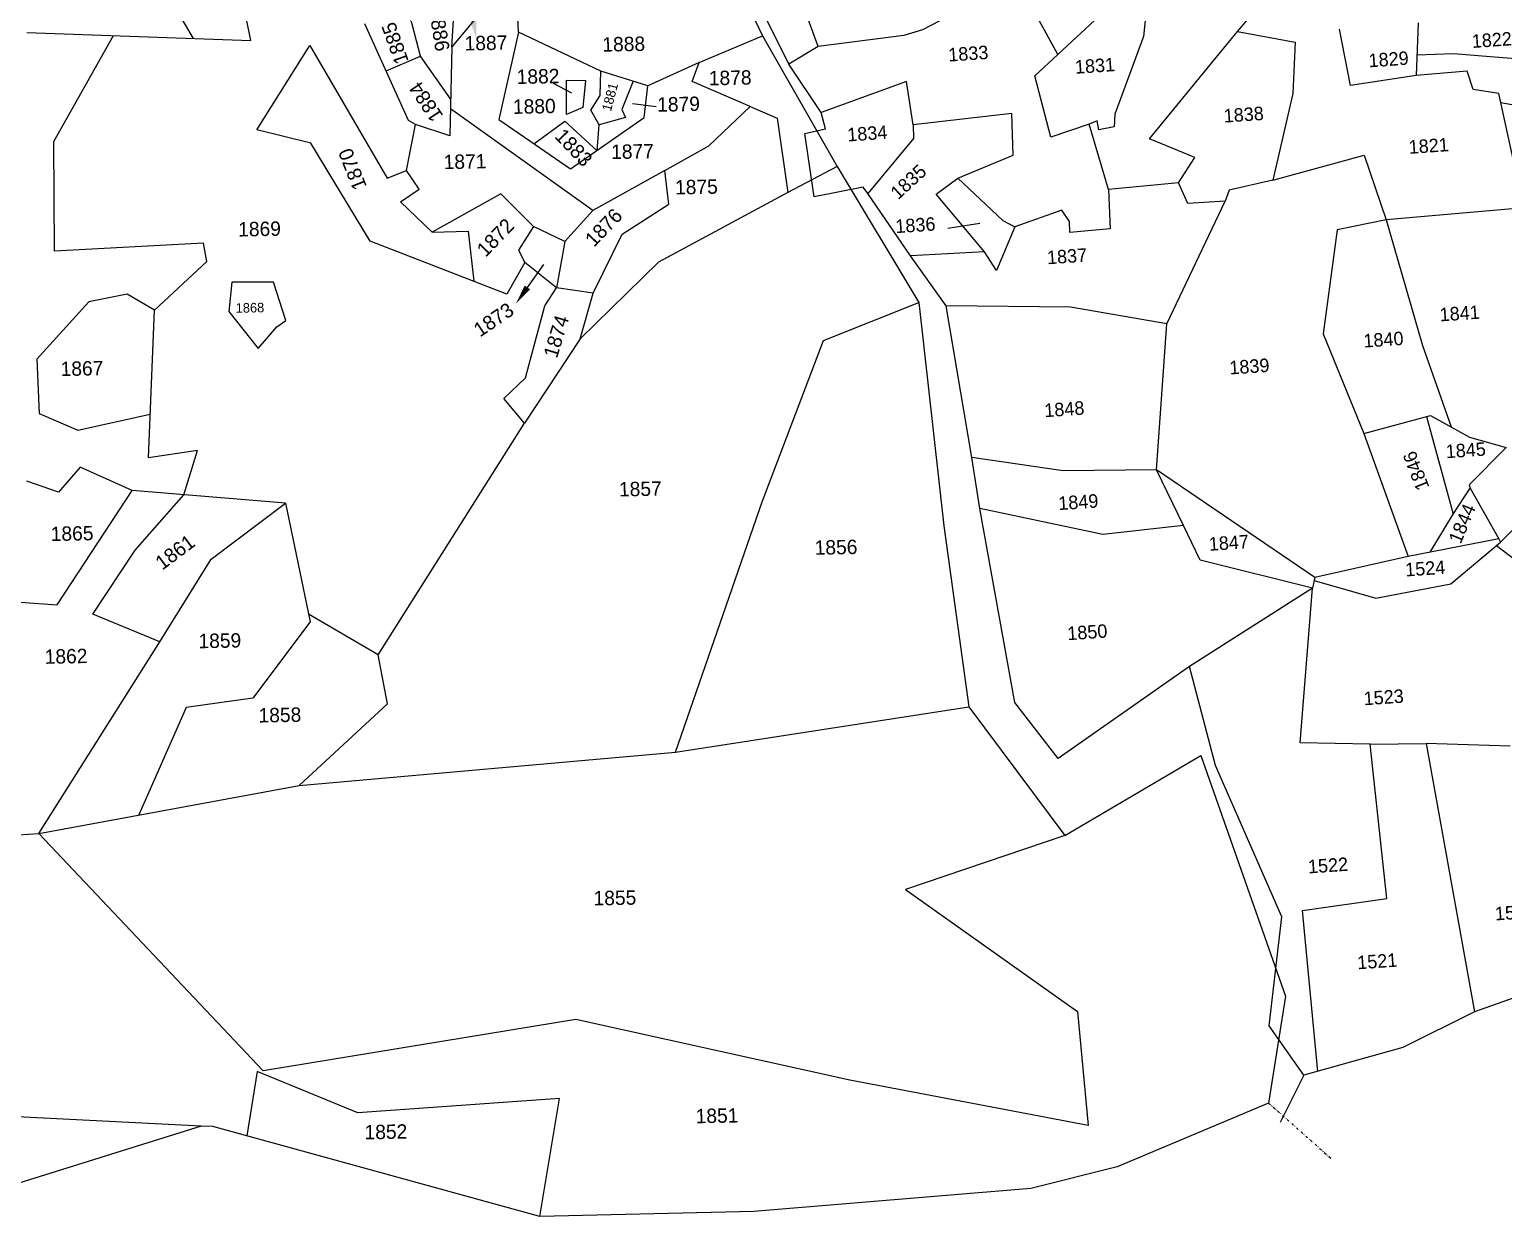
# Model space of a CAD drawing. Header units: metres. Extents: x 300459 to 305009, y 1966084 to 1969313.
# Drawn here: x 302370 to 303307, y 1966179 to 1966939 of the extents above; entities that cross this region are included whole.
import ezdxf

# ---------------------------------------------------------------- set-up
doc = ezdxf.new("R2010")
doc.units = ezdxf.units.M
doc.header["$LTSCALE"] = 0.3
doc.linetypes.add('DIVIDE', pattern=[1.25, 0.5, -0.25, 0, -0.25, 0, -0.25])
doc.layers.get('0').update_dxf_attribs({"linetype": 'CONTINUOUS'})
for name, color, linetype in [('POLY_PARCEL', 6, 'CONTINUOUS'), ('TEXT_PARCEL', 7, 'CONTINUOUS'), ('V_BOUND_LINE', 7, 'CONTINUOUS'), ('V_DIVIDE_LINE', 7, 'DIVIDE')]:
    doc.layers.add(name, color=color, linetype=linetype)
doc.styles.add('TEXT_MAP', font='KRDEV050.TTF')

# ---------------------------------------------------------------- blocks, each defined once
blk = doc.blocks.new('123')
for p, q in [((302703.11, 1966905.29), (302714.74, 1966899.15)), ((302768.67, 1966890.1), (302753.46, 1966892.12)), ((302954.08, 1966812.95), (302974.39, 1966816.24)), ((302686.7, 1966775.34), (302697.11, 1966790.02))]:
    blk.add_line(p, q)
for points in [[(302654.21, 1966946.38), (302654.21, 1966933.52), (302650.04, 1966945.69)], [(302688.42, 1966774.11), (302679.36, 1966764.98), (302684.97, 1966776.56)]]:
    blk.add_solid(points)
at = {"layer": 'POLY_PARCEL'}
for p, q in [((302510.77, 1966932.43), (302501.2, 1966979.4)), ((302679.13, 1966976.79), (302638.71, 1966928.4)), ((302681.11, 1966937.63), (302679.13, 1966976.79)), ((303082.98, 1966978.02), (303078.58, 1966934.95)), ((303138.35, 1966938.09), (303169.56, 1966975.13)), ((302474.23, 1966933.74), (302456.34, 1966964.54)), ((302991.68, 1966967.18), (302938.05, 1966939.25)), ((302638.71, 1966928.4), (302640.57, 1966958.82)), ((302871.64, 1966928.46), (302861.38, 1966956.25)), ((302618.67, 1966922.42), (302610.82, 1966952.44)), ((302852.9, 1966917.24), (302836.81, 1966949.65)), ((303024.14, 1966923.49), (303009.7, 1966949.83)), ((303050.58, 1966948), (303024.14, 1966923.49)), ((302368.42, 1966937.53), (302510.77, 1966932.43)), ((302611.17, 1966881.55), (302583.29, 1966942.91)), ((302681.11, 1966937.63), (302668.45, 1966882.03)), ((302733.42, 1966912.89), (302681.11, 1966937.63)), ((302938.05, 1966939.25), (302926.08, 1966935.52)), ((303082.34, 1966869.76), (303138.35, 1966938.09)), ((303138.35, 1966938.09), (303175.02, 1966931.23)), ((303210.13, 1966903.73), (303203.1, 1966939.5)), ((303253.11, 1966943.58), (303252, 1966910.18)), ((302385.59, 1966868.23), (302423.51, 1966935.55)), ((302514.61, 1966875.49), (302548.34, 1966929.15)), ((302548.34, 1966929.15), (302597.47, 1966844.73)), ((302638.71, 1966928.4), (302637.28, 1966871.78)), ((302795.95, 1966918.44), (302836.22, 1966935.38)), ((302871.64, 1966928.46), (302852.9, 1966917.24)), ((302926.08, 1966935.52), (302871.64, 1966928.46)), ((303078.58, 1966934.95), (303060.33, 1966885.56)), ((303175.02, 1966931.23), (303173.57, 1966898.66)), ((302596.83, 1966913.1), (302618.67, 1966922.42)), ((302637.88, 1966895.34), (302618.67, 1966922.42)), ((302795.95, 1966918.44), (302763.21, 1966903.63)), ((302791.47, 1966906.35), (302795.95, 1966918.44)), ((303009.36, 1966909.86), (303024.14, 1966923.49)), ((303275.7, 1966923.92), (303252.43, 1966923.15)), ((303337.62, 1966918.81), (303275.7, 1966923.92)), ((302732.87, 1966897.29), (302733.42, 1966912.89)), ((302763.21, 1966903.63), (302733.42, 1966912.89)), ((302873.56, 1966886.55), (302852.9, 1966917.24)), ((303019.63, 1966870.82), (303009.36, 1966909.86)), ((303252, 1966910.18), (303210.13, 1966903.73)), ((303284.45, 1966912.85), (303252, 1966910.18)), ((303288.24, 1966901.3), (303284.45, 1966912.85)), ((302711.66, 1966885.28), (302711.65, 1966907.15)), ((302711.65, 1966907.15), (302723.67, 1966906.96)), ((302723.67, 1966906.96), (302721.87, 1966889.78)), ((302753.93, 1966906.52), (302746.78, 1966888.56)), ((302761.05, 1966883.44), (302763.21, 1966903.63)), ((302828.27, 1966890.37), (302791.47, 1966906.35)), ((302927.9, 1966906.36), (302873.56, 1966886.55)), ((302932.14, 1966878.73), (302927.9, 1966906.36)), ((303173.57, 1966898.66), (303160.71, 1966843.52)), ((303304.53, 1966898.58), (303288.24, 1966901.3)), ((302721.87, 1966889.78), (302711.66, 1966885.28)), ((302727.05, 1966888.17), (302732.87, 1966897.29)), ((302802.17, 1966865.41), (302828.27, 1966890.37)), ((302828.27, 1966890.37), (302845.58, 1966883)), ((303320.38, 1966825.92), (303304.53, 1966898.58)), ((303305.75, 1966893), (303331.9, 1966888.08)), ((302615.48, 1966878.91), (302611.17, 1966881.55)), ((302728.31, 1966824.22), (302637.72, 1966888.9)), ((302668.45, 1966882.03), (302714.08, 1966850.77)), ((302690.83, 1966866.7), (302710.47, 1966881.13)), ((302710.47, 1966881.13), (302731.08, 1966862.23)), ((302714.08, 1966850.77), (302761.05, 1966883.44)), ((302732.39, 1966878.84), (302727.05, 1966888.17)), ((302749.03, 1966883.47), (302732.39, 1966878.84)), ((302746.78, 1966888.56), (302749.03, 1966883.47)), ((302845.58, 1966883), (302852.24, 1966835.76)), ((302876.38, 1966876.2), (302873.56, 1966886.55)), ((302994.71, 1966885.97), (302932.14, 1966878.73)), ((302995.57, 1966859.46), (302994.71, 1966885.97)), ((303049.09, 1966881.23), (303043.9, 1966879.09)), ((303050.2, 1966875.47), (303049.09, 1966881.23)), ((303060.33, 1966885.56), (303059.9, 1966877.42)), ((302549.05, 1966867.09), (302514.61, 1966875.49)), ((302609.84, 1966849.74), (302615.48, 1966878.91)), ((302637.28, 1966871.78), (302615.48, 1966878.91)), ((302731.08, 1966862.23), (302732.39, 1966878.84)), ((302863.22, 1966873.18), (302876.38, 1966876.2)), ((302869.05, 1966833.02), (302863.22, 1966873.18)), ((302932.14, 1966878.73), (302932.16, 1966870.01)), ((303043.9, 1966879.09), (303019.63, 1966870.82)), ((303056.26, 1966837.6), (303043.9, 1966879.09)), ((303059.9, 1966877.42), (303050.2, 1966875.47)), ((302385.86, 1966798.39), (302385.59, 1966868.23)), ((302586.73, 1966804.71), (302549.05, 1966867.09)), ((302774.05, 1966849.64), (302802.17, 1966865.41)), ((302932.16, 1966870.01), (302903.23, 1966835.01)), ((303111.17, 1966858), (303082.34, 1966869.76)), ((302883.72, 1966852.23), (302852.24, 1966835.76)), ((302960.52, 1966844.79), (302995.57, 1966859.46)), ((303100.8, 1966841.92), (303111.17, 1966858)), ((303160.71, 1966843.52), (303218.88, 1966859.51)), ((303218.88, 1966859.51), (303232.85, 1966818.32)), ((302597.47, 1966844.73), (302609.84, 1966849.74)), ((302617.87, 1966837.74), (302609.84, 1966849.74)), ((302774.05, 1966849.64), (302728.31, 1966824.22)), ((302776.67, 1966828.38), (302774.05, 1966849.64)), ((302946.73, 1966834.69), (302960.52, 1966844.79)), ((302960.52, 1966844.79), (302989.13, 1966817.91)), ((303160.71, 1966843.52), (303133.07, 1966837.2)), ((302606, 1966829.85), (302617.87, 1966837.74)), ((302669.89, 1966834.96), (302626.08, 1966810.58)), ((302690.54, 1966814.07), (302669.89, 1966834.96)), ((302852.24, 1966835.76), (302770.13, 1966791.3)), ((302900.3, 1966839.17), (302869.05, 1966833.02)), ((302903.23, 1966835.01), (302900.3, 1966839.17)), ((302930.36, 1966795.44), (302903.23, 1966835.01)), ((302977.3, 1966798.08), (302946.73, 1966834.69)), ((303100.8, 1966841.92), (303056.26, 1966837.6)), ((303056.26, 1966837.6), (303057.42, 1966812.54)), ((303106.7, 1966828.79), (303100.8, 1966841.92)), ((303133.07, 1966837.2), (303130.53, 1966830.2)), ((302626.08, 1966810.58), (302606, 1966829.85)), ((302728.31, 1966824.22), (302710.42, 1966804.63)), ((302746.97, 1966809.2), (302776.67, 1966828.38)), ((303026.51, 1966824.56), (302996.79, 1966813.78)), ((303031.48, 1966817.34), (303026.51, 1966824.56)), ((303093.42, 1966752.2), (303130.53, 1966830.2)), ((303130.53, 1966830.2), (303106.7, 1966828.79)), ((303320.38, 1966825.92), (303232.85, 1966818.32)), ((302989.13, 1966817.91), (302996.79, 1966813.78)), ((303031.65, 1966810.26), (303031.48, 1966817.34)), ((303232.85, 1966818.32), (303201.79, 1966812.05)), ((303232.85, 1966818.32), (303256.01, 1966738.34)), ((302626.08, 1966810.58), (302649.04, 1966811.05)), ((302649.04, 1966811.05), (302652.58, 1966779.28)), ((302690.54, 1966814.07), (302681, 1966799.12)), ((302710.42, 1966804.63), (302690.54, 1966814.07)), ((302728.59, 1966771.67), (302746.97, 1966809.2)), ((302996.79, 1966813.78), (302985.09, 1966786.02)), ((303057.42, 1966812.54), (303031.65, 1966810.26)), ((303201.79, 1966812.05), (303192.83, 1966745.79)), ((302480.6, 1966803.53), (302385.86, 1966798.39)), ((302482.74, 1966791.78), (302480.6, 1966803.53)), ((302673.62, 1966771.15), (302586.73, 1966804.71)), ((302681, 1966799.12), (302684.99, 1966791.18)), ((302710.42, 1966804.63), (302705.13, 1966775)), ((302977.3, 1966798.08), (302930.36, 1966795.44)), ((302985.09, 1966786.02), (302977.3, 1966798.08)), ((302449.47, 1966760.85), (302482.74, 1966791.78)), ((302684.99, 1966791.18), (302673.62, 1966771.15)), ((302705.13, 1966775), (302684.99, 1966791.18)), ((302770.13, 1966791.3), (302720.3, 1966742.68)), ((302952.93, 1966763.55), (302930.36, 1966795.44)), ((302498.62, 1966778.78), (302496.72, 1966760.09)), ((302525.29, 1966778.74), (302498.62, 1966778.78)), ((302533.02, 1966754.35), (302525.29, 1966778.74)), ((302432.12, 1966770.96), (302407.84, 1966766.1)), ((302449.47, 1966760.85), (302432.12, 1966770.96)), ((302697.87, 1966763.62), (302705.13, 1966775)), ((302728.59, 1966771.67), (302705.13, 1966775)), ((302720.3, 1966742.68), (302728.59, 1966771.67)), ((302407.84, 1966766.1), (302374.67, 1966729.65)), ((302445.65, 1966666.94), (302449.47, 1966760.85)), ((302496.72, 1966760.09), (302515.48, 1966736.49)), ((302685.4, 1966717.89), (302697.87, 1966763.62)), ((302875.02, 1966741.56), (302935.7, 1966765.85)), ((303032.15, 1966762.7), (302952.93, 1966763.55)), ((302969.33, 1966667.26), (302952.93, 1966763.55)), ((303093.42, 1966752.2), (303032.15, 1966762.7)), ((302515.48, 1966736.49), (302527.39, 1966750.24)), ((302527.39, 1966750.24), (302533.02, 1966754.35)), ((303086.85, 1966659.25), (303093.42, 1966752.2)), ((302720.3, 1966742.68), (302684.92, 1966688.98)), ((302836, 1966638.89), (302875.02, 1966741.56)), ((303192.83, 1966745.79), (303218.72, 1966682.51)), ((303256.01, 1966738.34), (303274.12, 1966686.61)), ((302374.67, 1966729.65), (302376.13, 1966695.23)), ((302671.74, 1966704.77), (302685.4, 1966717.89)), ((302684.92, 1966688.98), (302671.74, 1966704.77)), ((302376.13, 1966695.23), (302400.73, 1966684.5)), ((302400.73, 1966684.5), (302446.78, 1966694.74)), ((303218.72, 1966682.51), (303260.97, 1966693.97)), ((303258.44, 1966693.29), (303275.42, 1966631.21)), ((303260.97, 1966693.97), (303285.87, 1966680.03)), ((302591.79, 1966541.62), (302684.92, 1966688.98)), ((303218.72, 1966682.51), (303246.79, 1966604.29)), ((303285.87, 1966680.03), (303309.26, 1966673.53)), ((303372.16, 1966680.87), (303305.58, 1966613.33)), ((302476.79, 1966671.57), (302445.65, 1966666.94)), ((302468.15, 1966643.5), (302476.79, 1966671.57)), ((303027.51, 1966658.64), (302969.33, 1966667.26)), ((302974.5, 1966634.7), (302969.33, 1966667.26)), ((303309.26, 1966673.53), (303285.61, 1966649.83)), ((302402.34, 1966661.12), (302388.57, 1966645.05)), ((302435.4, 1966646.18), (302402.34, 1966661.12)), ((303086.85, 1966659.25), (303027.51, 1966658.64)), ((303187.44, 1966590.93), (303086.85, 1966659.25)), ((303103.89, 1966624), (303086.85, 1966659.25)), ((302388.57, 1966645.05), (302368.24, 1966652.06)), ((302387.73, 1966573.47), (302435.4, 1966646.18)), ((302532.9, 1966638.2), (302435.4, 1966646.18)), ((303275.42, 1966631.21), (303286.29, 1966647.61)), ((303285.61, 1966649.83), (303286.29, 1966647.61)), ((303286.29, 1966647.61), (303304.53, 1966615.41)), ((302437.31, 1966608.35), (302468.15, 1966643.5)), ((302485.52, 1966602.43), (302532.9, 1966638.2)), ((302532.9, 1966638.2), (302548.57, 1966562.72)), ((302780.81, 1966479.77), (302836, 1966638.89)), ((303052.61, 1966618.3), (302974.5, 1966634.7)), ((302996.73, 1966511.39), (302974.5, 1966634.7)), ((303260.85, 1966606.99), (303275.42, 1966631.21)), ((303103.89, 1966624), (303052.61, 1966618.3)), ((303114.49, 1966601.83), (303103.89, 1966624)), ((302410.33, 1966567.46), (302437.31, 1966608.35)), ((303304.53, 1966615.41), (303246.79, 1966604.29)), ((303273.93, 1966586.8), (303305.58, 1966613.33)), ((303303, 1966611.17), (303381.88, 1966550.69)), ((303304.53, 1966615.41), (303305.58, 1966613.33)), ((302452.99, 1966550.01), (302485.52, 1966602.43)), ((303186.06, 1966584.03), (303114.49, 1966601.83)), ((303246.79, 1966604.29), (303187.44, 1966590.93)), ((303187.44, 1966590.93), (303186.06, 1966584.03)), ((303186.06, 1966584.03), (303107.68, 1966534.19)), ((303178.21, 1966485.81), (303186.06, 1966584.03)), ((303187.14, 1966589.03), (303226.39, 1966577.81)), ((303226.39, 1966577.81), (303273.93, 1966586.8)), ((302332.42, 1966577.49), (302387.73, 1966573.47)), ((302452.99, 1966550.01), (302410.33, 1966567.46)), ((302548.57, 1966562.72), (302512.06, 1966514.1)), ((302591.79, 1966541.62), (302547.56, 1966567.58)), ((302375.88, 1966428.13), (302452.99, 1966550.01)), ((302597.75, 1966510.53), (302591.79, 1966541.62)), ((303107.68, 1966534.19), (303024.21, 1966475.67)), ((303124.37, 1966471.37), (303107.68, 1966534.19)), ((302469.75, 1966508.12), (302439.56, 1966439.88)), ((302512.06, 1966514.1), (302469.75, 1966508.12)), ((302541.47, 1966458.68), (302597.75, 1966510.53)), ((302780.81, 1966479.77), (302967.36, 1966508.52)), ((303024.21, 1966475.67), (302996.73, 1966511.39)), ((302541.47, 1966458.68), (302780.81, 1966479.77)), ((303222.72, 1966484.81), (303178.21, 1966485.81)), ((303222.72, 1966484.81), (303258.39, 1966485.34)), ((303233.39, 1966386.66), (303222.72, 1966484.81)), ((303258.39, 1966485.34), (303288.97, 1966314.62)), ((303311.74, 1966483.56), (303258.39, 1966485.34)), ((303166.54, 1966375.09), (303124.37, 1966471.37)), ((302375.88, 1966428.13), (302541.47, 1966458.68)), ((302213.82, 1966417.4), (302375.88, 1966428.13)), ((302518.62, 1966277.13), (302375.88, 1966428.13)), ((303028.4, 1966426.83), (302927.21, 1966392.45)), ((302927.21, 1966392.45), (303036.63, 1966314.97)), ((303179.58, 1966379.06), (303233.39, 1966386.66)), ((303158.43, 1966305.83), (303166.54, 1966375.09)), ((303189.4, 1966276.8), (303179.58, 1966379.06)), ((303335.46, 1966331.2), (303288.97, 1966314.62)), ((302717.41, 1966309.76), (302518.62, 1966277.13)), ((302891.82, 1966271.24), (302717.41, 1966309.76)), ((303036.63, 1966314.97), (303043.4, 1966242.32)), ((303288.97, 1966314.62), (303243.38, 1966292.01)), ((303180.55, 1966274.31), (303158.43, 1966305.83)), ((303243.38, 1966292.01), (303180.55, 1966274.31)), ((302514.73, 1966276.81), (302508.32, 1966235.75)), ((302578.87, 1966250.51), (302514.73, 1966276.81)), ((303043.4, 1966242.32), (302891.82, 1966271.24)), ((303180.55, 1966274.31), (303165.38, 1966244.24)), ((302707.05, 1966259.57), (302578.87, 1966250.51)), ((302694.58, 1966184.4), (302707.05, 1966259.57)), ((302479.2, 1966241.9), (302324.99, 1966249.65))]:
    blk.add_line(p, q, dxfattribs=at)
at = {"layer": 'V_BOUND_LINE'}
for p, q in [((302818.85, 1966971.82), (302836.22, 1966935.38)), ((302836.22, 1966935.38), (302883.72, 1966852.23)), ((302883.72, 1966852.23), (302935.7, 1966765.85)), ((302935.7, 1966765.85), (302951.46, 1966623.67)), ((302951.46, 1966623.67), (302967.36, 1966508.52)), ((302967.36, 1966508.52), (303028.4, 1966426.83)), ((303028.4, 1966426.83), (303114.94, 1966477.59)), ((303114.94, 1966477.59), (303168.94, 1966324.54)), ((303168.94, 1966324.54), (303158.09, 1966256.67)), ((303158.09, 1966256.67), (303061.85, 1966216.06)), ((302479.2, 1966241.9), (302279.27, 1966179.4)), ((302486.58, 1966241.75), (302479.2, 1966241.9)), ((302694.58, 1966184.4), (302486.58, 1966241.75)), ((303061.85, 1966216.06), (303006.81, 1966202.23)), ((303006.81, 1966202.23), (302830.62, 1966187.65)), ((302830.62, 1966187.65), (302694.58, 1966184.4))]:
    blk.add_line(p, q, dxfattribs=at)
at = {"layer": 'V_DIVIDE_LINE', "ltscale": 10}
blk.add_line((303158.09, 1966256.67), (303198, 1966221.2), dxfattribs=at)
at = {"layer": 'TEXT_PARCEL', "style": 'TEXT_MAP'}
for s, height, rotation, p in [('1886', 9.137, 279.07005, (302624.07, 1966951.81)), ('1885', 9.137, 109.60528, (302611.36, 1966919.28)), ('1822', 8.577, 3.95518, (303287.61, 1966927.59)), ('1887', 9.137, 1.15685, (302646.83, 1966925.98)), ('1888', 9.137, 1.15685, (302734.45, 1966925.27)), ('1833', 8.577, 3.95518, (302954.65, 1966918.94)), ('1831', 8.577, 3.95518, (303035.23, 1966911.19)), ('1829', 8.577, 3.95518, (303221.97, 1966915.28)), ('1882', 9.137, 1.15685, (302679.97, 1966904.72)), ('1878', 9.137, 1.15685, (302802.15, 1966903.83)), ('1884', 9.137, 123.64818, (302633.52, 1966884.57)), ('1881', 6.092, 75.19967, (302739.81, 1966886.92)), ('1880', 9.137, 1.15685, (302677.58, 1966885.67)), ('1879', 9.137, 1.15685, (302769.31, 1966887.08)), ('1838', 8.577, 3.95518, (303129.83, 1966880.14)), ('1883', 9.137, 313.68947, (302703.48, 1966871)), ('1834', 8.577, 3.95518, (302890.4, 1966868.13)), ('1870', 9.137, 111.72755, (302584.7, 1966839.56)), ('1877', 9.137, 1.15685, (302740.03, 1966856.96)), ('1821', 8.577, 3.95518, (303247.49, 1966860.25)), ('1871', 9.137, 1.15685, (302633.51, 1966850.53)), ('1835', 8.577, 42.5834, (302922.48, 1966830.74)), ('1875', 9.137, 1.15685, (302780.69, 1966834.43)), ('1876', 9.137, 46.1346, (302729.07, 1966800.57)), ('1869', 9.137, 1.15685, (302502.84, 1966807.68)), ('1872', 9.137, 46.13453, (302660.18, 1966794.16)), ('1836', 8.577, 3.95518, (302921.01, 1966809.83)), ('1837', 8.577, 3.95518, (303017.46, 1966790.03)), ('1868', 6.092, 1.15685, (302501.25, 1966759.17)), ('1873', 9.137, 34.27061, (302656.55, 1966743.43)), ('1841', 8.577, 3.95518, (303267.17, 1966753.72)), ('1874', 9.137, 73.08325, (302705.45, 1966729.84)), ('1840', 8.577, 3.95518, (303218.7, 1966737.05)), ('1839', 8.577, 3.95518, (303133.44, 1966719.96)), ('1867', 9.137, 1.15685, (302389.91, 1966718.98)), ('1848', 8.577, 3.95518, (303015.74, 1966692.79)), ('1845', 8.577, 3.95518, (303271.04, 1966666.68)), ('1846', 8.577, 111.49936, (303260.51, 1966648.35)), ('1857', 9.137, 1.15685, (302745.01, 1966642.38)), ('1849', 8.577, 3.95518, (303024.63, 1966633.71)), ('1844', 8.577, 67.36415, (303280.22, 1966611.78)), ('1865', 9.137, 1.15685, (302383.62, 1966614.03)), ('1847', 8.577, 3.95518, (303120.34, 1966607.81)), ('1861', 9.137, 36.87123, (302454.46, 1966595.2)), ('1856', 9.137, 1.15685, (302869.48, 1966605.28)), ('1524', 8.577, 3.95518, (303245.24, 1966591.49)), ('1850', 8.577, 3.95518, (303030.35, 1966550.96)), ('1859', 9.137, 1.15685, (302477.59, 1966545.85)), ('1862', 9.137, 1.15685, (302379.79, 1966535.93)), ('1523', 8.577, 3.95518, (303218.86, 1966509.58)), ('1858', 9.137, 1.15685, (302515.79, 1966498.61)), ('1522', 8.577, 3.95518, (303183.45, 1966402.65)), ('1855', 9.137, 1.15685, (302728.85, 1966382.3)), ('1520', 8.577, 3.95518, (303302.33, 1966372.75)), ('1521', 8.577, 3.95518, (303214.74, 1966341.67)), ('1851', 9.137, 1.15685, (302793.8, 1966243.77)), ('1852', 9.137, 1.15685, (302583.19, 1966233.52))]:
    blk.add_text(s, height=height, rotation=rotation, dxfattribs=at).set_placement(p)

msp = doc.modelspace()

# ---------------------------------------------------------------- block references
msp.add_blockref('123', (0, 0))

doc.saveas('drawing.dxf')
